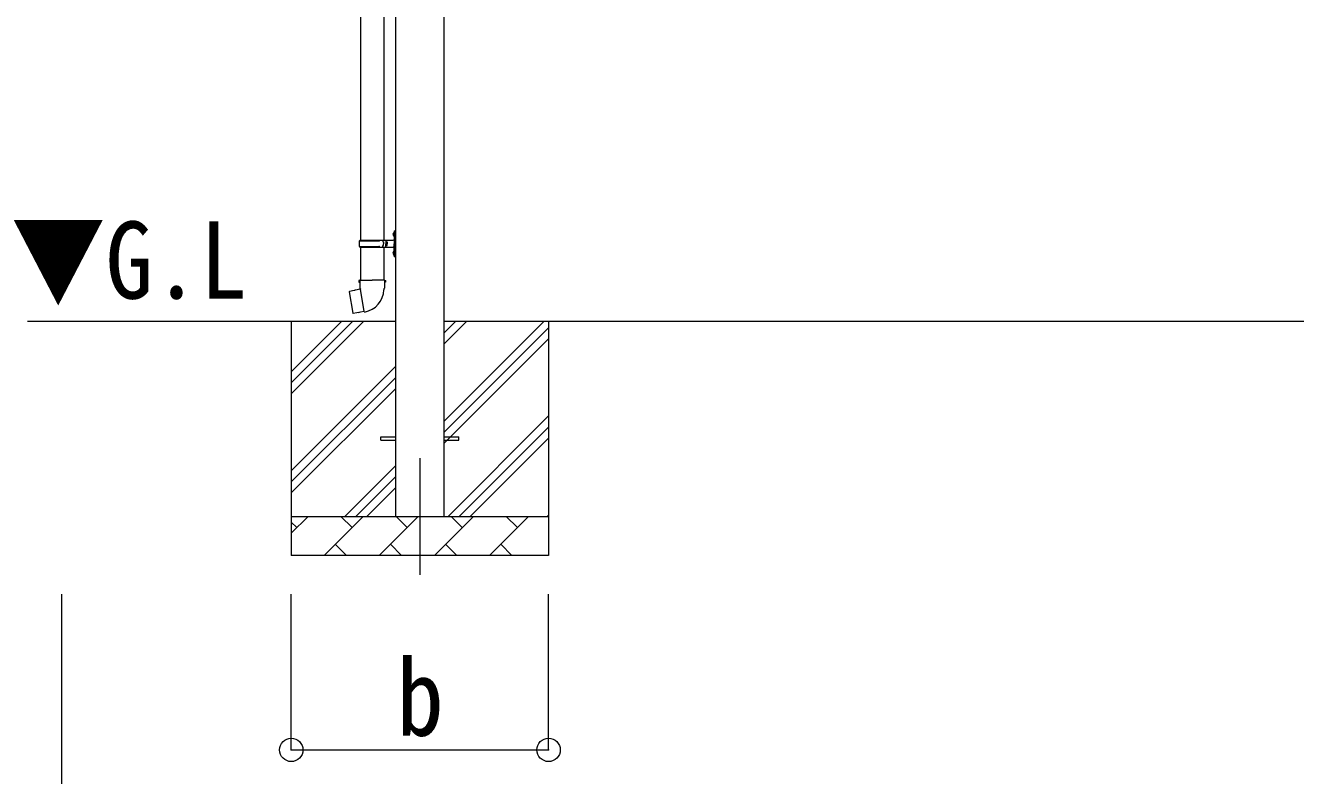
# Model space of a CAD drawing. Units: millimetres at full size, sheet at 1:60; details may follow other scales. Extents: x -16864 to 16864, y -11640 to 11640.
# Drawn here: x -5501 to -2243, y -7994 to -6069 of the extents above; entities that cross this region are included whole.
import ezdxf
from ezdxf.enums import TextEntityAlignment as Align

# ---------------------------------------------------------------- set-up
doc = ezdxf.new("R2010")
doc.units = ezdxf.units.MM
doc.header["$LTSCALE"] = 60
doc.header["$PDMODE"] = 32
doc.header["$PDSIZE"] = 60
doc.linetypes.add('CHAIN1', pattern=[8, 5, -1, 1, -1])
for name, color, linetype, lineweight in [('0-1_Defpoints', 7, 'CHAIN1', 9), ('0-2_TEXT1', 4, 'Continuous', 9), ('0-3_OTH_LINE', 7, 'Continuous', 9), ('0-7_TABLE1', 7, 'Continuous', 9), ('0-8_DIM1', 6, 'Continuous', 9), ('0-9_FRAME', 7, 'Continuous', 9)]:
    doc.layers.add(name, color=color, linetype=linetype, lineweight=lineweight)
doc.styles.add('ＭＳ ゴシック', font='')
doc.styles.get('ＭＳ ゴシック').set_extended_font_data('MS Gothic')

msp = doc.modelspace()

# ---------------------------------------------------------------- linework, layer by layer
at = {"layer": '0-1_Defpoints'}
msp.add_line((-4489.1, -7179.33), (-4489.1, -7528.33), dxfattribs=at)
at = {"layer": '0-2_TEXT1'}
for p, q in [((-4551.6, -4476.83), (-4551.6, -7329.33)), ((-4426.6, -7329.33), (-4426.6, -4476.83)), ((-4589.1, -7124.83), (-4551.6, -7124.83)), ((-4589.1, -7133.83), (-4589.1, -7124.83)), ((-4589.1, -7124.83), (-4551.6, -7124.83)), ((-4589.1, -7133.83), (-4589.1, -7124.83)), ((-4589.1, -7133.83), (-4551.6, -7133.83)), ((-4589.1, -7133.83), (-4551.6, -7133.83)), ((-4426.6, -7124.83), (-4389.1, -7124.83)), ((-4426.6, -7124.83), (-4389.1, -7124.83)), ((-4426.6, -7133.83), (-4389.1, -7133.83)), ((-4426.6, -7133.83), (-4389.1, -7133.83)), ((-4389.1, -7133.83), (-4389.1, -7124.83)), ((-4389.1, -7133.83), (-4389.1, -7124.83))]:
    msp.add_line(p, q, dxfattribs=at)
at = {"layer": '0-3_OTH_LINE'}
for p, q in [((-4551.6, -6829.33), (-5495.76, -6829.33)), ((-4819.1, -6829.33), (-4819.1, -7429.33)), ((-4819.1, -7014.38), (-4634.05, -6829.33)), ((-4819.1, -6986.1), (-4662.33, -6829.33)), ((-4819.1, -6957.81), (-4690.61, -6829.33)), ((-4426.6, -7084.43), (-4171.5, -6829.33)), ((-4426.6, -6886.44), (-4369.49, -6829.33)), ((-4426.6, -6858.16), (-4397.77, -6829.33)), ((-1551.6, -6829.33), (-4426.6, -6829.33)), ((-4159.1, -6829.33), (-4159.1, -7429.33)), ((-4426.6, -7112.72), (-4159.1, -6845.22)), ((-4426.6, -7141), (-4159.1, -6873.5)), ((-4819.1, -7212.37), (-4551.6, -6944.87)), ((-4819.1, -7240.66), (-4551.6, -6973.16)), ((-4819.1, -7268.94), (-4551.6, -7001.44)), ((-4416.94, -7329.33), (-4159.1, -7071.49)), ((-4388.65, -7329.33), (-4159.1, -7099.77)), ((-4360.37, -7329.33), (-4159.1, -7128.06)), ((-4681.5, -7329.33), (-4551.6, -7199.43)), ((-4653.21, -7329.33), (-4551.6, -7227.72)), ((-4624.93, -7329.33), (-4551.6, -7256)), ((-4819.1, -7329.33), (-4159.1, -7329.33)), ((-4819.1, -7372.23), (-4776.2, -7329.33)), ((-4734.78, -7429.33), (-4634.78, -7329.33)), ((-4663.33, -7357.89), (-4691.89, -7329.33)), ((-4593.36, -7429.33), (-4493.36, -7329.33)), ((-4521.91, -7357.89), (-4550.47, -7329.33)), ((-4451.94, -7429.33), (-4351.94, -7329.33)), ((-4380.49, -7357.89), (-4409.05, -7329.33)), ((-4310.52, -7429.33), (-4210.52, -7329.33)), ((-4239.07, -7357.89), (-4267.62, -7329.33)), ((-4162.38, -7329.33), (-4159.1, -7326.05)), ((-4804.76, -7357.89), (-4819.1, -7343.55)), ((-4706.23, -7400.78), (-4677.67, -7429.33)), ((-4564.81, -7400.78), (-4536.25, -7429.33)), ((-4423.39, -7400.78), (-4394.83, -7429.33)), ((-4281.96, -7400.78), (-4253.41, -7429.33)), ((-4159.1, -7429.33), (-4819.1, -7429.33))]:
    msp.add_line(p, q, dxfattribs=at)
at = {"layer": '0-8_DIM1'}
for p, q in [((-5407.62, -9178.33), (-5407.62, -7528.33)), ((-4819.1, -7928.33), (-4819.1, -7528.33)), ((-4159.1, -7928.33), (-4159.1, -7528.33)), ((-4819.1, -7928.33), (-4159.1, -7928.33))]:
    msp.add_line(p, q, dxfattribs=at)
for p in [(-4819.1, -7928.33), (-4159.1, -7928.33)]:
    msp.add_point(p, dxfattribs=at)
at = {"layer": '0-9_FRAME'}
for p, q in [((-4641.6, -5688.32), (-4641.6, -6620.33)), ((-4581.6, -5688.32), (-4581.6, -6620.33)), ((-4557.9, -6603.18), (-4555.85, -6604.18)), ((-4556.63, -6601.18), (-4556, -6601.18)), ((-4556.63, -6601.18), (-4556.63, -6609.48)), ((-4556.63, -6609.48), (-4556, -6609.48)), ((-4556, -6601.18), (-4556, -6609.48)), ((-4556, -6601.18), (-4555.6, -6601.58)), ((-4556, -6609.48), (-4555.6, -6609.08)), ((-4555.85, -6604.18), (-4555.24, -6605.33)), ((-4555.6, -6597.33), (-4552.6, -6595.83)), ((-4555.6, -6597.33), (-4555.6, -6629.33)), ((-4555.6, -6601.58), (-4555.6, -6609.08)), ((-4552.6, -6595.83), (-4552.6, -6629.33)), ((-4552.6, -6595.83), (-4551.6, -6595.83)), ((-4551.6, -6595.83), (-4551.6, -6629.33)), ((-4644.6, -6622.33), (-4594.26, -6622.33)), ((-4644.6, -6636.33), (-4594.26, -6636.33)), ((-4643.6, -6620.33), (-4557.6, -6620.33)), ((-4643.6, -6620.33), (-4643.6, -6622.33)), ((-4643.6, -6638.33), (-4643.6, -6636.33)), ((-4643.6, -6638.33), (-4557.6, -6638.33)), ((-4641.6, -6638.33), (-4641.6, -6723.26)), ((-4584.6, -6620.33), (-4584.6, -6624.83)), ((-4584.6, -6624.83), (-4582.6, -6624.83)), ((-4584.6, -6638.33), (-4584.6, -6633.83)), ((-4584.6, -6633.83), (-4582.6, -6633.83)), ((-4582.6, -6624.83), (-4582.6, -6629.33)), ((-4582.6, -6633.83), (-4582.6, -6629.33)), ((-4581.6, -6638.33), (-4581.6, -6723.26)), ((-4576.6, -6620.33), (-4576.6, -6629.33)), ((-4576.6, -6624.83), (-4573.6, -6624.83)), ((-4576.6, -6638.33), (-4576.6, -6629.33)), ((-4576.6, -6633.83), (-4573.6, -6633.83)), ((-4573.6, -6624.83), (-4573.6, -6629.33)), ((-4573.6, -6633.83), (-4573.6, -6629.33)), ((-4555.6, -6661.33), (-4555.6, -6629.33)), ((-4552.6, -6662.83), (-4552.6, -6629.33)), ((-4551.6, -6662.83), (-4551.6, -6629.33)), ((-4557.9, -6651.18), (-4555.85, -6652.18)), ((-4556.63, -6649.18), (-4556, -6649.18)), ((-4556.63, -6649.18), (-4556.63, -6657.48)), ((-4556.63, -6657.48), (-4556, -6657.48)), ((-4556, -6649.18), (-4556, -6657.48)), ((-4556, -6649.18), (-4555.6, -6649.58)), ((-4556, -6657.48), (-4555.6, -6657.08)), ((-4555.85, -6652.18), (-4555.24, -6653.33)), ((-4555.6, -6649.58), (-4555.6, -6657.08)), ((-4555.6, -6661.33), (-4552.6, -6662.83)), ((-4552.6, -6662.83), (-4551.6, -6662.83)), ((-4643.45, -6723.26), (-4645.6, -6724.04)), ((-4645.6, -6724.04), (-4645.6, -6727.66)), ((-4645.6, -6727.66), (-4643.36, -6728.47)), ((-4643.45, -6723.26), (-4611.6, -6723.26)), ((-4643.45, -6723.26), (-4643.36, -6728.47)), ((-4643.36, -6728.47), (-4643.1, -6743.26)), ((-4643.1, -6743.26), (-4641.75, -6745.26)), ((-4579.75, -6723.26), (-4611.6, -6723.26)), ((-4580.1, -6743.26), (-4581.41, -6745.2)), ((-4577.6, -6727.66), (-4579.84, -6728.47)), ((-4579.75, -6723.26), (-4577.6, -6724.04)), ((-4577.6, -6724.04), (-4577.6, -6727.66)), ((-4670.06, -6751.71), (-4670.86, -6752.88)), ((-4670.86, -6752.88), (-4661.24, -6807.44)), ((-4642.19, -6746.46), (-4670.06, -6751.71)), ((-4657.31, -6749.11), (-4657.53, -6749.35)), ((-4631.83, -6803.76), (-4641.97, -6746.28)), ((-4641.94, -6745.46), (-4641.94, -6746.17)), ((-4641.75, -6745.26), (-4641.78, -6745.26)), ((-4581.41, -6745.2), (-4581.48, -6747.36)), ((-4647.22, -6806.35), (-4647.5, -6806.19)), ((-4631.53, -6804.52), (-4631.77, -6803.86))]:
    msp.add_line(p, q, dxfattribs=at)
for points in [[(-4557.9, -6607.48), (-4555.85, -6606.48), (-4555.24, -6605.33)], [(-4557.9, -6655.48), (-4555.85, -6654.48), (-4555.24, -6653.33)], [(-4579.75, -6723.26), (-4579.84, -6728.47), (-4580.1, -6743.26)], [(-4655.07, -6748.89), (-4655.35, -6748.74), (-4657.31, -6749.11)], [(-4632.1, -6803.66), (-4660.08, -6808.26), (-4661.24, -6807.44)], [(-4645.04, -6805.79), (-4645.25, -6806.03), (-4647.22, -6806.35)]]:
    msp.add_lwpolyline(points, dxfattribs=at)
for centre, radius, start, end in [((-4552.3, -6605.33), 6, 136.21765, 223.78235), ((-4595.85, -6629.33), 49.25, 171.82876, 180.00002), ((-4595.85, -6629.33), 49.25, 180.00002, 188.17127), ((-4594.26, -6620.33), 2, 270, 359.99998), ((-4594.26, -6638.33), 2, 0.00005, 90.00004), ((-4557.6, -6618.33), 2, 270, 359.99998), ((-4557.6, -6640.33), 2, 0.00005, 90.00004), ((-4552.3, -6653.33), 6, 136.21765, 223.78235), ((-4642.24, -6746.17), 0.3, 280.66842, 0), ((-4641.74, -6745.46), 0.2, 100, 180), ((-4641.75, -6745.26), 60.3, 279.96938, 358), ((-4632.05, -6803.96), 0.3, 20, 99.33158), ((-4631.34, -6804.45), 0.2, 200, 279.96938)]:
    msp.add_arc(centre, radius, start, end, dxfattribs=at)

# ---------------------------------------------------------------- texts
at = {"layer": '0-7_TABLE1', "style": 'ＭＳ ゴシック', "width": 0.9}
msp.add_text('▼G.L', height=197.9, dxfattribs=at).set_placement((-5538.48, -6829.62), align=Align.BOTTOM_LEFT)
at = {"layer": '0-8_DIM1', "color": 7, "style": 'ＭＳ ゴシック', "width": 0.9}
msp.add_text('b', height=197.9, dxfattribs=at).set_placement((-4549.1, -7950.83), align=Align.BOTTOM_LEFT)

doc.saveas('drawing.dxf')
